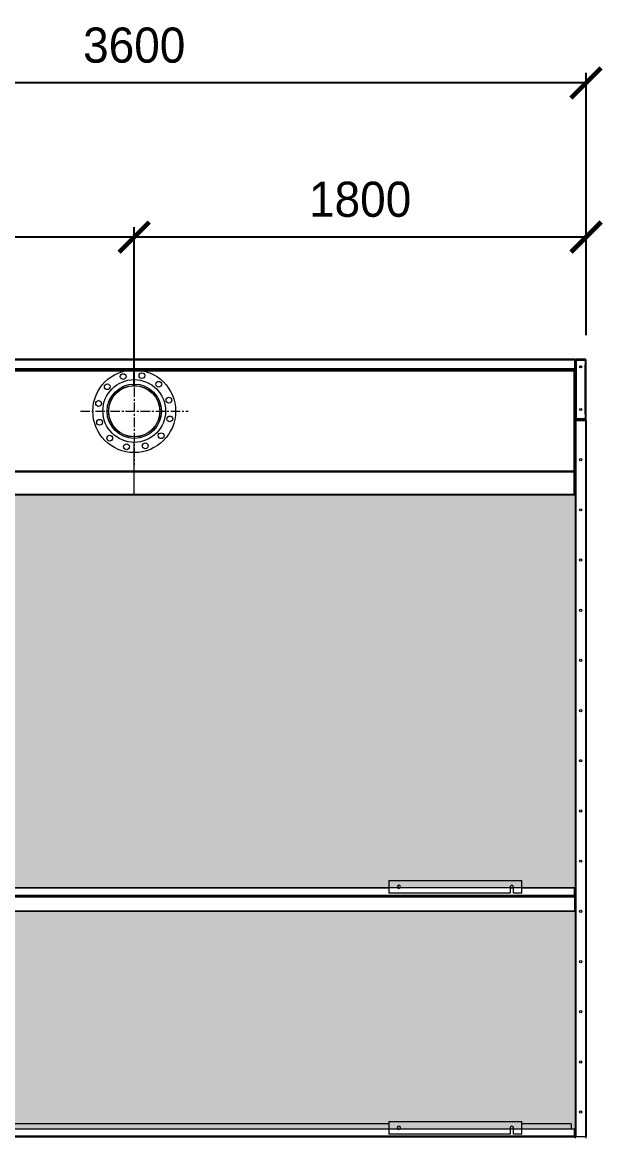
# Model space of a CAD drawing. Header units: millimetres. Extents: x 2113 to 34376, y 2901 to 25715.
# Drawn here: x 24544 to 26856, y 11365 to 15806 of the extents above; entities that cross this region are included whole.
import ezdxf

# ---------------------------------------------------------------- set-up
doc = ezdxf.new("R2010")
doc.units = ezdxf.units.MM
doc.linetypes.add('CENTER', pattern=[2, 1.25, -0.25, 0.25, -0.25])
doc.layers.add('center', color=1, linetype='CENTER')
doc.layers.add('냉각탑_dim', color=1, linetype='Continuous')
doc.styles.add('HY울릉도L', font='')
doc.styles.get('HY울릉도L').set_extended_font_data('HY울릉도L')
doc.dimstyles.new('성지DIM', dxfattribs={"dimtxt": 3.5, "dimasz": 3, "dimexe": 1, "dimexo": 2.5, "dimgap": 2, "dimtad": 1, "dimdec": 0, "dimzin": 3, "dimdsep": 46, "dimtxsty": 'HY울릉도L', "dimblk": 'ARCHTICK', "dimcen": -2, "dimclrd": 256, "dimclre": 256, "dimclrt": 7, "dimadec": 0, "dimazin": 0, "dimtfac": 1, "dimtdec": 0, "dimtofl": 0, "dimtmove": 0, "dimatfit": 3, "dimfxl": 1, "dimtolj": 1, "dimtzin": 0, "dimlwe": -1, "dimarcsym": 0})
pattern_1 = [(0, (-386509.562, -75698.475), (57.15, 32.9955677), [38.1, -76.2]), (120, (-386509.562, -75698.475), (-57.15, 32.995568), [38.1, -76.2]), (60, (-386509.562, -75698.475), (1e-07, 65.9911357), [-76.2, 38.1])]

# ---------------------------------------------------------------- blocks, each defined once
blk = doc.blocks.new('_ArchTick')
at = {"color": 0, "linetype": 'ByBlock', "const_width": 0.15}
blk.add_lwpolyline([(-0.5, -0.5), (0.5, 0.5)], dxfattribs=at)
blk = doc.blocks.new('*D479')
at = {"layer": 'Defpoints', "color": 0, "transparency": 16777216}
for p in [(23189.9, 14949.8), (23189.9, 14459.7), (24989.9, 14257.1)]:
    blk.add_point(p, dxfattribs=at)
at = {"layer": '냉각탑_dim', "transparency": 16777216}
for p, q in [((23189.9, 14559.7), (23189.9, 14989.8)), ((24989.9, 14357.1), (24989.9, 14989.8))]:
    blk.add_line(p, q, dxfattribs=at)
at = {"layer": '냉각탑_dim', "lineweight": -2, "transparency": 16777216}
blk.add_line((24989.9, 14949.8), (23189.9, 14949.8), dxfattribs=at)
at = {"layer": '냉각탑_dim', "lineweight": -2, "transparency": 16777216, "xscale": 120, "yscale": 120, "zscale": 120, "rotation": 180}
blk.add_blockref('_ArchTick', (23189.9, 14949.8), dxfattribs=at)
at = {"layer": '냉각탑_dim', "lineweight": -2, "transparency": 16777216, "xscale": 120, "yscale": 120, "zscale": 120}
blk.add_blockref('_ArchTick', (24989.9, 14949.8), dxfattribs=at)
at = {"layer": '냉각탑_dim', "color": 7, "transparency": 16777216, "insert": (24089.9, 15099.8), "char_height": 140, "attachment_point": 5, "style": 'HY울릉도L'}
blk.add_mtext('\\A1;1800', dxfattribs=at)
blk = doc.blocks.new('*D480')
at = {"layer": 'Defpoints', "color": 0, "transparency": 16777216}
for p in [(24989.9, 14949.8), (26789.9, 14460.2), (24989.9, 14257.1)]:
    blk.add_point(p, dxfattribs=at)
at = {"layer": '냉각탑_dim', "transparency": 16777216}
for p, q in [((24989.9, 14357.1), (24989.9, 14989.8)), ((26789.9, 14560.2), (26789.9, 14989.8))]:
    blk.add_line(p, q, dxfattribs=at)
at = {"layer": '냉각탑_dim', "lineweight": -2, "transparency": 16777216}
blk.add_line((26789.9, 14949.8), (24989.9, 14949.8), dxfattribs=at)
at = {"layer": '냉각탑_dim', "lineweight": -2, "transparency": 16777216, "xscale": 120, "yscale": 120, "zscale": 120, "rotation": 180}
blk.add_blockref('_ArchTick', (24989.9, 14949.8), dxfattribs=at)
at = {"layer": '냉각탑_dim', "lineweight": -2, "transparency": 16777216, "xscale": 120, "yscale": 120, "zscale": 120}
blk.add_blockref('_ArchTick', (26789.9, 14949.8), dxfattribs=at)
at = {"layer": '냉각탑_dim', "color": 7, "transparency": 16777216, "insert": (25889.9, 15099.8), "char_height": 140, "attachment_point": 5, "style": 'HY울릉도L'}
blk.add_mtext('\\A1;1800', dxfattribs=at)
blk = doc.blocks.new('*D488')
at = {"layer": 'Defpoints', "color": 0, "transparency": 16777216}
for p in [(23189.9, 15564.1), (23189.9, 14459.7), (26789.9, 14459.8)]:
    blk.add_point(p, dxfattribs=at)
at = {"layer": '냉각탑_dim', "transparency": 16777216}
for p, q in [((23189.9, 14559.7), (23189.9, 15604.1)), ((26789.9, 14559.8), (26789.9, 15604.1))]:
    blk.add_line(p, q, dxfattribs=at)
at = {"layer": '냉각탑_dim', "lineweight": -2, "transparency": 16777216}
blk.add_line((26789.9, 15564.1), (23189.9, 15564.1), dxfattribs=at)
at = {"layer": '냉각탑_dim', "lineweight": -2, "transparency": 16777216, "xscale": 120, "yscale": 120, "zscale": 120, "rotation": 180}
blk.add_blockref('_ArchTick', (23189.9, 15564.1), dxfattribs=at)
at = {"layer": '냉각탑_dim', "lineweight": -2, "transparency": 16777216, "xscale": 120, "yscale": 120, "zscale": 120}
blk.add_blockref('_ArchTick', (26789.9, 15564.1), dxfattribs=at)
at = {"layer": '냉각탑_dim', "color": 7, "transparency": 16777216, "insert": (24989.9, 15714.1), "char_height": 140, "attachment_point": 5, "style": 'HY울릉도L'}
blk.add_mtext('\\A1;3600', dxfattribs=at)
blk = doc.blocks.new('2')
at = {"lineweight": 20}
h = blk.add_hatch(dxfattribs=at)
h.set_pattern_fill('HONEY', scale=12)
h.set_pattern_definition(pattern_1)
h.paths.add_polyline_path([(26747.9, 12356.9), (26747.9, 13923.4), (23237.3, 13923.4), (23237.3, 12356.9)])
h = blk.add_hatch(dxfattribs=at)
h.set_pattern_fill('HONEY', scale=12)
h.set_pattern_definition(pattern_1)
h.paths.add_polyline_path([(23237.3, 12263.6), (23237.3, 11395.3), (26747.9, 11395.3), (26747.9, 12263.6)])
at = {"color": 7, "lineweight": 20}
for p, q in [((26744.2, 14459.7), (23235.6, 14459.7)), ((26742.5, 14463.1), (23237.3, 14463.1)), ((23235.6, 14426.5), (26744.2, 14426.5)), ((23235.6, 14423.1), (26744.2, 14423.1)), ((23237.3, 14421.1), (26742.5, 14421.1)), ((23237.3, 14417.7), (26742.5, 14417.7)), ((24783.9, 14421.5), (23445.5, 14421.5)), ((26709.3, 14421.5), (25195.9, 14421.5)), ((26747.9, 11367.9), (26747.9, 14290.1)), ((26750.7, 11366.5), (26750.7, 14225.1)), ((26788.7, 11366.5), (26788.7, 14219.7)), ((26791.5, 11366.5), (26791.5, 14219.7)), ((26747.9, 14016.8), (23237.3, 14016.8)), ((26747.9, 14013.5), (23237.3, 14013.5)), ((23229.1, 13923.4), (26747.9, 13923.4)), ((23231.9, 13926), (26747.9, 13926)), ((26004.3, 12355.3), (23235.5, 12355.3)), ((26004.3, 12356.9), (23239.9, 12356.9)), ((23235.3, 12328.2), (26744.5, 12328.2)), ((23235.3, 12320.9), (26744.5, 12320.9)), ((23236.7, 12325.1), (26743.1, 12325.1)), ((23236.7, 12323.4), (26743.1, 12323.4)), ((23235.3, 12263.6), (26744.5, 12263.6)), ((23235.3, 12263.4), (26744.5, 12263.4)), ((26744.5, 12263.3), (23235.3, 12263.3)), ((26004.3, 11416.9), (23239.9, 11416.9)), ((26004.3, 11395.3), (23235.5, 11395.3)), ((23235.3, 11368.2), (26744.5, 11368.2)), ((23236.7, 11365.1), (26743.1, 11365.1))]:
    blk.add_line(p, q, dxfattribs=at)
at = {"color": 7, "lineweight": 20, "ltscale": 0.000208336}
blk.add_line((26742.5, 14463.1), (26743, 14463.1), dxfattribs=at)
at = {"color": 7, "lineweight": 20, "ltscale": 2.9878e-05}
blk.add_line((26742.6, 14463.1), (26742.5, 14463.1), dxfattribs=at)
at = {"color": 7, "lineweight": 20, "ltscale": 1.24078e-05}
blk.add_line((26742.5, 14463.1), (26742.5, 14463.1), dxfattribs=at)
at = {"color": 7, "lineweight": 20, "ltscale": 7.39921e-06}
blk.add_line((26742.5, 14463.1), (26742.5, 14463.1), dxfattribs=at)
at = {"color": 7, "lineweight": 20, "ltscale": 1.55721e-05}
blk.add_line((26743, 14463.1), (26743, 14463.1), dxfattribs=at)
at = {"color": 7, "lineweight": 20, "ltscale": 0.000625116}
blk.add_line((26744.5, 14463.1), (26743, 14463.1), dxfattribs=at)
at = {"color": 7, "lineweight": 20, "ltscale": 0.001131}
blk.add_line((26744.2, 14462.4), (26744.2, 14459.7), dxfattribs=at)
at = {"color": 7, "lineweight": 20, "ltscale": 0.000414935}
for p, q in [((26744.2, 14461.4), (26744.9, 14462.1)), ((26746.9, 14462.1), (26746.2, 14461.4))]:
    blk.add_line(p, q, dxfattribs=at)
at = {"color": 7, "lineweight": 20, "ltscale": 0.013833}
blk.add_line((26744.2, 14459.7), (26744.2, 14426.5), dxfattribs=at)
at = {"color": 7, "lineweight": 20, "ltscale": 0.000708334}
blk.add_line((26744.2, 14459.7), (26745.9, 14459.7), dxfattribs=at)
at = {"color": 7, "lineweight": 20, "ltscale": 4.50677e-05}
blk.add_line((26744.6, 14463.1), (26744.5, 14463.1), dxfattribs=at)
at = {"color": 7, "lineweight": 20, "ltscale": 1.38381e-05}
blk.add_line((26744.5, 14463.1), (26744.5, 14463.1), dxfattribs=at)
at = {"color": 7, "lineweight": 20, "ltscale": 1.22548e-05}
blk.add_line((26744.5, 14463.1), (26744.5, 14463.1), dxfattribs=at)
at = {"color": 7, "lineweight": 20, "ltscale": 6.372e-06}
blk.add_line((26744.5, 14463.1), (26744.5, 14463.1), dxfattribs=at)
at = {"color": 7, "lineweight": 20, "ltscale": 1.23239e-05}
blk.add_line((26744.5, 14463.1), (26744.5, 14463.1), dxfattribs=at)
at = {"color": 7, "lineweight": 20, "ltscale": 0.000334243}
blk.add_line((26745.6, 14461.1), (26746.4, 14461.1), dxfattribs=at)
at = {"color": 7, "lineweight": 20, "ltscale": 0.014417}
blk.add_line((26745.9, 14425.1), (26745.9, 14459.7), dxfattribs=at)
at = {"color": 7, "lineweight": 20, "ltscale": 0.000125672}
blk.add_line((26746.1, 14461.1), (26746.4, 14461.1), dxfattribs=at)
at = {"color": 7, "lineweight": 20, "ltscale": 0.000547297}
blk.add_line((26746.2, 14462.4), (26746.2, 14461.1), dxfattribs=at)
at = {"color": 7, "lineweight": 20, "ltscale": 0.015}
blk.add_line((26746.4, 14461.1), (26746.4, 14425.1), dxfattribs=at)
at = {"color": 7, "lineweight": 20, "ltscale": 0.00062562}
blk.add_line((26747.9, 14459.7), (26746.4, 14459.7), dxfattribs=at)
at = {"color": 7, "lineweight": 20, "ltscale": 0.000331381}
blk.add_line((26747.1, 14462), (26747.6, 14461.4), dxfattribs=at)
at = {"color": 7, "lineweight": 20, "ltscale": 0.000379592}
blk.add_line((26747.5, 14461.4), (26748.4, 14461.4), dxfattribs=at)
at = {"color": 7, "lineweight": 20, "ltscale": 0.097167}
blk.add_line((26747.9, 14226.5), (26747.9, 14459.7), dxfattribs=at)
blk.add_line((26747.9, 14226.5), (26747.9, 14459.7), dxfattribs=at)
at = {"color": 7, "lineweight": 20, "ltscale": 0.000448698}
for p, q in [((26748.6, 14461.8), (26749.5, 14461.1)), ((26748.6, 14224.5), (26749.5, 14225.1))]:
    blk.add_line(p, q, dxfattribs=at)
at = {"color": 7, "lineweight": 20, "ltscale": 0.001002}
for p, q in [((26748.9, 14461.1), (26751.3, 14461.1)), ((26748.9, 14225.1), (26751.3, 14225.1))]:
    blk.add_line(p, q, dxfattribs=at)
at = {"color": 7, "lineweight": 20, "ltscale": 0.000832099}
blk.add_line((26751.3, 14463.1), (26749.3, 14463.1), dxfattribs=at)
at = {"color": 7, "lineweight": 20, "ltscale": 0.000271651}
blk.add_line((26749.3, 14463.1), (26749.3, 14462.5), dxfattribs=at)
at = {"color": 7, "lineweight": 20, "ltscale": 0.014667}
for p, q in [((26751.3, 14463.1), (26786.5, 14463.1)), ((26786.5, 14463.1), (26751.3, 14463.1)), ((26751.3, 14461.1), (26786.5, 14461.1)), ((26786.5, 14225.1), (26751.3, 14225.1)), ((26751.3, 14225.1), (26786.5, 14225.1)), ((26786.5, 14223.1), (26751.3, 14223.1))]:
    blk.add_line(p, q, dxfattribs=at)
at = {"color": 7, "lineweight": 20, "ltscale": 0.000375}
for p, q in [((26751.3, 14460.2), (26751.3, 14461.1)), ((26744.7, 14419.4), (26744.7, 14420.3)), ((26745.9, 14418.2), (26745.9, 14419.1)), ((26751.3, 14226), (26751.3, 14225.1)), ((26745.9, 14204), (26745.9, 14203.1)), ((26745.9, 11368.4), (26745.9, 11367.5))]:
    blk.add_line(p, q, dxfattribs=at)
at = {"color": 7, "lineweight": 20, "ltscale": 0.01525}
for p, q in [((26751.3, 14460.2), (26787.9, 14460.2)), ((26787.9, 14226), (26751.3, 14226))]:
    blk.add_line(p, q, dxfattribs=at)
at = {"color": 7, "lineweight": 20, "ltscale": 0.097583}
blk.add_line((26751.3, 14226), (26751.3, 14460.2), dxfattribs=at)
at = {"color": 7, "lineweight": 20, "ltscale": 0.000583263}
blk.add_line((26787.9, 14463.1), (26786.5, 14463.1), dxfattribs=at)
at = {"color": 7, "lineweight": 20, "ltscale": 0.000374085}
blk.add_line((26786.5, 14460.2), (26786.5, 14461.1), dxfattribs=at)
at = {"color": 7, "lineweight": 20, "ltscale": 0.081667}
for p, q in [((26786.5, 14245.1), (26786.5, 14441.1)), ((26789.9, 14245.1), (26789.9, 14441.1))]:
    blk.add_line(p, q, dxfattribs=at)
at = {"color": 7, "lineweight": 20, "ltscale": 0.000583333}
for p, q in [((26786.5, 14441.1), (26787.9, 14441.1)), ((26787.9, 14245.1), (26786.5, 14245.1)), ((26750.7, 11365.1), (26750.7, 11366.5)), ((26788.3, 11365.1), (26788.3, 11366.5))]:
    blk.add_line(p, q, dxfattribs=at)
at = {"color": 7, "lineweight": 20, "ltscale": 0.000127061}
blk.add_line((26787.9, 14463.1), (26787.9, 14462.8), dxfattribs=at)
at = {"color": 7, "lineweight": 20, "ltscale": 0.007958}
for p, q in [((26787.9, 14441.1), (26787.9, 14460.2)), ((26787.9, 14226), (26787.9, 14245.1))]:
    blk.add_line(p, q, dxfattribs=at)
at = {"color": 7, "lineweight": 20, "ltscale": 0.006917}
for p, q in [((26787.9, 14443.1), (26787.9, 14459.7)), ((26789.9, 14443.1), (26789.9, 14459.7)), ((26787.9, 14226.5), (26787.9, 14243.1)), ((26789.9, 14226.5), (26789.9, 14243.1))]:
    blk.add_line(p, q, dxfattribs=at)
at = {"color": 7, "lineweight": 20, "ltscale": 0.000833333}
for p, q in [((26789.9, 14443.1), (26787.9, 14443.1)), ((26789.9, 14441.1), (26787.9, 14441.1)), ((26745.9, 14419.4), (26743.9, 14419.4)), ((26745.9, 14417.7), (26743.9, 14417.7)), ((26789.9, 14243.1), (26787.9, 14243.1)), ((26789.9, 14243.1), (26787.9, 14243.1))]:
    blk.add_line(p, q, dxfattribs=at)
at = {"color": 7, "lineweight": 20, "ltscale": 0.00018978}
blk.add_line((26789.5, 14461.4), (26789.9, 14461.4), dxfattribs=at)
at = {"color": 7, "lineweight": 20, "ltscale": 0.000708455}
blk.add_line((26789.9, 14459.7), (26789.9, 14461.4), dxfattribs=at)
at = {"color": 7, "lineweight": 20, "ltscale": 0.000832424}
blk.add_line((26789.9, 14441.1), (26789.9, 14443.1), dxfattribs=at)
at = {"color": 7, "lineweight": 20, "ltscale": 0.00083348}
blk.add_line((24783.9, 14421.1), (24783.9, 14423.1), dxfattribs=at)
at = {"color": 7, "lineweight": 20, "ltscale": 0.001417}
for p, q in [((24989.9, 14417.7), (24989.9, 14421.1)), ((26742.5, 14417.7), (26742.5, 14421.1)), ((26742.5, 14417.7), (26745.9, 14417.7)), ((26744.2, 14426.5), (26744.2, 14423.1)), ((26789.9, 14245.1), (26786.5, 14245.1))]:
    blk.add_line(p, q, dxfattribs=at)
at = {"color": 7, "lineweight": 20, "ltscale": 0.014833}
blk.add_line((24989.9, 14382.1), (24989.9, 14417.7), dxfattribs=at)
at = {"color": 7, "lineweight": 20, "ltscale": 0.000833322}
blk.add_line((25195.9, 14423.1), (25195.9, 14421.1), dxfattribs=at)
at = {"color": 7, "lineweight": 20, "ltscale": 5.44556e-06}
blk.add_line((25862.5, 14421.1), (25862.5, 14421.1), dxfattribs=at)
at = {"color": 7, "lineweight": 20, "ltscale": 9.52936e-06}
blk.add_line((25862.5, 14421.1), (25862.5, 14421.1), dxfattribs=at)
at = {"color": 7, "lineweight": 20, "ltscale": 5.46643e-06}
blk.add_line((25870.8, 14421.1), (25870.8, 14421.1), dxfattribs=at)
at = {"color": 7, "lineweight": 20, "ltscale": 9.52935e-06}
blk.add_line((25870.8, 14421.1), (25870.8, 14421.1), dxfattribs=at)
at = {"color": 7, "lineweight": 20, "ltscale": 0.00067235}
blk.add_line((26709.3, 14421.5), (26709.3, 14423.1), dxfattribs=at)
at = {"color": 7, "lineweight": 20, "ltscale": 0.000160787}
blk.add_line((26709.3, 14421.1), (26709.3, 14421.5), dxfattribs=at)
at = {"color": 7, "lineweight": 20, "ltscale": 1.33962e-05}
blk.add_line((26741, 14421.1), (26741, 14421.1), dxfattribs=at)
at = {"color": 7, "lineweight": 20, "ltscale": 9.52934e-06}
blk.add_line((26741, 14421.1), (26741, 14421.1), dxfattribs=at)
at = {"color": 7, "lineweight": 20, "ltscale": 0.000708462}
blk.add_line((26744.2, 14421.1), (26742.5, 14421.1), dxfattribs=at)
at = {"color": 7, "lineweight": 20, "ltscale": 0.000166667}
blk.add_line((26742.5, 14420.3), (26742.9, 14420.3), dxfattribs=at)
at = {"color": 7, "lineweight": 20, "ltscale": 0.142705}
for p, q in [((26742.5, 13923.4), (26742.5, 14417.7)), ((26745.9, 13926), (26745.9, 14417.7))]:
    blk.add_line(p, q, dxfattribs=at)
at = {"color": 7, "lineweight": 20, "ltscale": 0.00075}
blk.add_line((26742.9, 14420.3), (26744.7, 14420.3), dxfattribs=at)
at = {"color": 7, "lineweight": 20, "ltscale": 0.000708333}
for p, q in [((26743.9, 14419.4), (26743.9, 14417.7)), ((26744.2, 14425.1), (26745.9, 14425.1)), ((26745.9, 14419.4), (26745.9, 14417.7)), ((25561.4, 12323.4), (25561.4, 12325.1)), ((25564.8, 12323.4), (25564.8, 12325.1)), ((25583, 12323.4), (25583, 12325.1)), ((25586.4, 12323.4), (25586.4, 12325.1)), ((26715.9, 12325.1), (26715.9, 12323.4)), ((26742.5, 12323.4), (26742.5, 12325.1))]:
    blk.add_line(p, q, dxfattribs=at)
at = {"color": 7, "lineweight": 20, "ltscale": 0.000874532}
blk.add_line((26744.2, 14423.2), (26744.2, 14421.1), dxfattribs=at)
at = {"color": 7, "lineweight": 20, "ltscale": 0.00083325}
blk.add_line((26746.2, 14423.1), (26744.2, 14423.1), dxfattribs=at)
at = {"color": 7, "lineweight": 20, "ltscale": 0.000333342}
blk.add_line((26744.2, 14421.1), (26744.2, 14420.3), dxfattribs=at)
at = {"color": 7, "lineweight": 20, "ltscale": 0.000708036}
blk.add_line((26744.2, 14421.1), (26745.9, 14421.1), dxfattribs=at)
at = {"color": 7, "lineweight": 20, "ltscale": 0.000208346}
blk.add_line((26745.9, 14425.1), (26746.4, 14425.1), dxfattribs=at)
at = {"color": 7, "lineweight": 20, "ltscale": 0.001543}
blk.add_line((26745.9, 14419.4), (26745.9, 14423.1), dxfattribs=at)
at = {"color": 7, "lineweight": 20, "ltscale": 1.27636e-06}
blk.add_line((26745.9, 14418.2), (26745.9, 14418.2), dxfattribs=at)
at = {"color": 7, "lineweight": 20, "ltscale": 0.000833337}
blk.add_line((26745.9, 14417.7), (26747.9, 14417.7), dxfattribs=at)
at = {"color": 7, "lineweight": 20, "ltscale": 0.000831268}
blk.add_line((26746.2, 14425.1), (26746.2, 14423.1), dxfattribs=at)
at = {"color": 7, "lineweight": 20, "ltscale": 0.000625612}
blk.add_line((26747.9, 14425.1), (26746.4, 14425.1), dxfattribs=at)
at = {"color": 7, "lineweight": 20, "ltscale": 0.000833465}
blk.add_line((26747.9, 14290.1), (26745.9, 14290.1), dxfattribs=at)
at = {"color": 7, "lineweight": 20, "ltscale": 0.00337}
for p, q in [((26747.9, 14218.4), (26747.9, 14226.5)), ((26747.9, 11359.8), (26747.9, 11367.9))]:
    blk.add_line(p, q, dxfattribs=at)
at = {"color": 7, "lineweight": 20, "ltscale": 0.000912135}
for p, q in [((26748.5, 14219.7), (26750.7, 14219.7)), ((26750.7, 11366.5), (26748.5, 11366.5))]:
    blk.add_line(p, q, dxfattribs=at)
at = {"color": 7, "lineweight": 20, "ltscale": 0.000341711}
for p, q in [((26748.7, 14220.3), (26749.3, 14219.7)), ((26745.1, 12326), (26744.5, 12326.5)), ((26745.1, 11366), (26744.5, 11366.5)), ((26748.7, 11366), (26749.3, 11366.5))]:
    blk.add_line(p, q, dxfattribs=at)
at = {"color": 7, "lineweight": 20, "ltscale": 0.000583334}
for p, q in [((26750.7, 14221.1), (26750.7, 14219.7)), ((26788.3, 14221.1), (26788.3, 14219.7)), ((26745.9, 12327.9), (26744.5, 12327.9)), ((26745.9, 12320.6), (26744.5, 12320.6)), ((26745.9, 11367.9), (26744.5, 11367.9))]:
    blk.add_line(p, q, dxfattribs=at)
at = {"color": 7, "lineweight": 20, "ltscale": 0.015667}
for p, q in [((26788.3, 14221.1), (26750.7, 14221.1)), ((26788.3, 11365.1), (26750.7, 11365.1))]:
    blk.add_line(p, q, dxfattribs=at)
at = {"color": 7, "lineweight": 20, "ltscale": 0.015833}
for p, q in [((26750.7, 14219.7), (26788.7, 14219.7)), ((26750.7, 11366.5), (26788.7, 11366.5))]:
    blk.add_line(p, q, dxfattribs=at)
at = {"color": 7, "lineweight": 20, "ltscale": 0.000832722}
for p, q in [((26751.3, 14221.1), (26751.3, 14223.1)), ((26786.5, 14221.1), (26786.5, 14223.1))]:
    blk.add_line(p, q, dxfattribs=at)
at = {"color": 7, "lineweight": 20, "ltscale": 0.000374998}
blk.add_line((26786.5, 14225.1), (26786.5, 14226), dxfattribs=at)
at = {"color": 7, "lineweight": 20, "ltscale": 0.001167}
for p, q in [((26788.7, 14219.7), (26791.5, 14219.7)), ((26788.7, 11366.5), (26791.5, 11366.5))]:
    blk.add_line(p, q, dxfattribs=at)
at = {"color": 7, "lineweight": 20, "ltscale": 0.000832419}
blk.add_line((26789.9, 14243.1), (26789.9, 14245.1), dxfattribs=at)
at = {"color": 7, "lineweight": 20, "ltscale": 0.002832}
for p, q in [((26789.9, 14219.7), (26789.9, 14226.5)), ((26789.9, 11359.7), (26789.9, 11366.5))]:
    blk.add_line(p, q, dxfattribs=at)
at = {"color": 7, "lineweight": 20, "ltscale": 0.024121}
blk.add_line((24989.9, 14074.2), (24989.9, 14132.1), dxfattribs=at)
at = {"color": 7, "lineweight": 20, "ltscale": 0.036483}
blk.add_line((24989.9, 13926), (24989.9, 14091.1), dxfattribs=at)
at = {"color": 7, "lineweight": 20, "ltscale": 0.001354}
blk.add_line((24989.9, 14016.8), (24989.9, 14013.5), dxfattribs=at)
at = {"color": 7, "lineweight": 20, "ltscale": 0.220833}
for p, q in [((26004.3, 12385.7), (26534.3, 12385.7)), ((26004.3, 11425.7), (26534.3, 11425.7))]:
    blk.add_line(p, q, dxfattribs=at)
at = {"color": 7, "lineweight": 20, "ltscale": 0.020754}
for p, q in [((26004.3, 12385.7), (26004.3, 12335.9)), ((26534.3, 12335.9), (26534.3, 12385.7)), ((26004.3, 11425.7), (26004.3, 11375.9)), ((26534.3, 11375.9), (26534.3, 11425.7))]:
    blk.add_line(p, q, dxfattribs=at)
at = {"color": 7, "lineweight": 20, "ltscale": 0.004285}
blk.add_line((26049.5, 12356.9), (26039.2, 12356.9), dxfattribs=at)
at = {"color": 7, "lineweight": 20, "ltscale": 0.002776}
blk.add_line((26047.6, 12355.3), (26041, 12355.3), dxfattribs=at)
at = {"color": 7, "lineweight": 20, "ltscale": 0.010377}
for p, q in [((26487.8, 12360.8), (26487.8, 12335.9)), ((26500.8, 12335.9), (26500.8, 12360.8)), ((26487.8, 11400.8), (26487.8, 11375.9)), ((26500.8, 11375.9), (26500.8, 11400.8))]:
    blk.add_line(p, q, dxfattribs=at)
at = {"color": 7, "lineweight": 20, "ltscale": 0.005417}
for p, q in [((26500.8, 12356.9), (26487.8, 12356.9)), ((26500.8, 12355.3), (26487.8, 12355.3)), ((26500.8, 11395.3), (26487.8, 11395.3))]:
    blk.add_line(p, q, dxfattribs=at)
at = {"color": 7, "lineweight": 20, "ltscale": 0.081917}
for p, q in [((26730.9, 12356.9), (26534.3, 12356.9)), ((26730.9, 11416.9), (26534.3, 11416.9))]:
    blk.add_line(p, q, dxfattribs=at)
at = {"color": 7, "lineweight": 20, "ltscale": 0.0875}
for p, q in [((26744.3, 12355.3), (26534.3, 12355.3)), ((26744.3, 11395.3), (26534.3, 11395.3))]:
    blk.add_line(p, q, dxfattribs=at)
at = {"color": 7, "lineweight": 20, "ltscale": 0.000666714}
blk.add_line((26730.9, 12356.9), (26730.9, 12355.3), dxfattribs=at)
at = {"color": 7, "lineweight": 20, "ltscale": 0.000666667}
blk.add_line((26745.9, 12357.1), (26744.3, 12357.1), dxfattribs=at)
at = {"color": 0, "lineweight": 20}
for p, q in [((26744.3, 12357.1), (26744.3, 12355.3)), ((26744.3, 12355.3), (26744.5, 12355.3))]:
    blk.add_line(p, q, dxfattribs=at)
at = {"color": 7, "lineweight": 20, "ltscale": 0.01129}
for p, q in [((26744.5, 12328.2), (26744.5, 12355.3)), ((26744.5, 11368.2), (26744.5, 11395.3))]:
    blk.add_line(p, q, dxfattribs=at)
at = {"color": 7, "lineweight": 20, "ltscale": 0.012167}
for p, q in [((26745.9, 12357.1), (26745.9, 12327.9)), ((26745.9, 12320.6), (26745.9, 12291.4))]:
    blk.add_line(p, q, dxfattribs=at)
at = {"color": 7, "lineweight": 20, "ltscale": 0.001028}
blk.add_line((24559.4, 12325.1), (24557.6, 12323.4), dxfattribs=at)
at = {"color": 7, "lineweight": 20, "ltscale": 0.001029}
for p, q in [((24571.8, 12323.4), (24573.6, 12325.1)), ((24579.4, 12323.4), (24581.2, 12325.1))]:
    blk.add_line(p, q, dxfattribs=at)
at = {"color": 7, "lineweight": 20, "ltscale": 0.000976837}
blk.add_line((25367.4, 12325.1), (25369, 12323.4), dxfattribs=at)
at = {"color": 7, "lineweight": 20, "ltscale": 0.000977023}
for p, q in [((25367.6, 12325.1), (25369.2, 12323.4)), ((25374.7, 12325.1), (25376.3, 12323.4)), ((25389.9, 12323.4), (25388.2, 12325.1)), ((25415.8, 12325.1), (25417.4, 12323.4)), ((25438.1, 12323.4), (25436.5, 12325.1))]:
    blk.add_line(p, q, dxfattribs=at)
at = {"color": 7, "lineweight": 20, "ltscale": 0.000976955}
blk.add_line((25431, 12323.4), (25429.3, 12325.1), dxfattribs=at)
at = {"color": 7, "lineweight": 20, "ltscale": 0.201458}
for p, q in [((26487.8, 12335.9), (26004.3, 12335.9)), ((26487.8, 12335.8), (26004.3, 12335.8)), ((26487.8, 11375.9), (26004.3, 11375.9)), ((26487.8, 11375.8), (26004.3, 11375.8))]:
    blk.add_line(p, q, dxfattribs=at)
at = {"color": 7, "lineweight": 20, "ltscale": 7.26298e-05}
for p, q in [((26004.3, 12335.9), (26004.3, 12335.8)), ((26487.8, 12335.9), (26487.8, 12335.8)), ((26500.8, 12335.9), (26500.8, 12335.8)), ((26534.3, 12335.9), (26534.3, 12335.8)), ((26004.3, 11375.9), (26004.3, 11375.8)), ((26487.8, 11375.9), (26487.8, 11375.8)), ((26500.8, 11375.9), (26500.8, 11375.8)), ((26534.3, 11375.9), (26534.3, 11375.8))]:
    blk.add_line(p, q, dxfattribs=at)
at = {"color": 7, "lineweight": 20, "ltscale": 0.013958}
for p, q in [((26534.3, 12335.9), (26500.8, 12335.9)), ((26534.3, 12335.8), (26500.8, 12335.8)), ((26534.3, 11375.9), (26500.8, 11375.9)), ((26534.3, 11375.8), (26500.8, 11375.8))]:
    blk.add_line(p, q, dxfattribs=at)
at = {"color": 7, "lineweight": 20, "ltscale": 4.81672e-06}
blk.add_line((26743.1, 12323.4), (26743.1, 12323.4), dxfattribs=at)
at = {"color": 7, "lineweight": 20, "ltscale": 0.00080569}
blk.add_line((26743.9, 12325.2), (26743.9, 12323.3), dxfattribs=at)
at = {"color": 7, "lineweight": 20, "ltscale": 0.000967409}
for p, q in [((26744.5, 12325.9), (26744.5, 12328.2)), ((26744.5, 11365.9), (26744.5, 11368.2))]:
    blk.add_line(p, q, dxfattribs=at)
at = {"color": 7, "lineweight": 20, "ltscale": 0.000849957}
blk.add_line((26744.5, 12322.9), (26744.5, 12320.9), dxfattribs=at)
at = {"color": 7, "lineweight": 20, "ltscale": 0.000341712}
blk.add_line((26745.1, 12322.6), (26744.5, 12322), dxfattribs=at)
at = {"color": 7, "lineweight": 20, "ltscale": 0.023877}
blk.add_line((26744.5, 12320.9), (26744.5, 12263.6), dxfattribs=at)
at = {"color": 7, "lineweight": 20, "ltscale": 0.003042}
blk.add_line((26745.9, 12327.9), (26745.9, 12320.6), dxfattribs=at)
at = {"color": 7, "lineweight": 20, "ltscale": 0.000583335}
blk.add_line((26745.9, 12291.4), (26744.5, 12291.4), dxfattribs=at)
at = {"color": 7, "lineweight": 20, "ltscale": 5.81038e-05}
blk.add_line((26744.5, 12263.3), (26744.5, 12263.6), dxfattribs=at)
at = {"color": 7, "lineweight": 20, "ltscale": 0.009}
blk.add_line((26730.9, 11416.9), (26730.9, 11395.3), dxfattribs=at)
at = {"color": 7, "lineweight": 20, "ltscale": 0.002765}
blk.add_line((26047.6, 11395.3), (26041, 11395.3), dxfattribs=at)
at = {"color": 7, "lineweight": 20, "ltscale": 0.000882011}
blk.add_line((26743.9, 11365.2), (26743.9, 11363.1), dxfattribs=at)
at = {"color": 7, "lineweight": 20, "ltscale": 0.003208}
blk.add_line((26745.9, 11367.9), (26745.9, 11360.2), dxfattribs=at)
at = {"color": 7, "lineweight": 20, "ltscale": 0.000833304}
blk.add_line((26786.5, 11363.1), (26786.5, 11365.1), dxfattribs=at)
at = {"color": 0, "lineweight": 20, "elevation": 0}
for points in [[(23237.3, 13923.4), (26747.9, 13923.4), (26747.9, 12356.9), (23237.3, 12356.9)], [(23237.3, 12263.6), (26747.9, 12263.6), (26747.9, 11395.3), (23237.3, 11395.3)]]:
    blk.add_lwpolyline(points, close=True, dxfattribs=at)
at = {"color": 7, "lineweight": 20}
for centre, radius in [((26768.9, 14433.1), 4.5), ((24989.9, 14256.1), 165), ((24945.7, 14394.2), 11.5), ((25020.7, 14397.8), 11.5), ((24989.9, 14257.1), 125), ((24882.6, 14353.6), 11.5), ((24989.9, 14256.1), 108.2), ((24989.9, 14256.1), 102.5), ((24989.9, 14256.1), 101.8), ((25087.4, 14363.5), 11.5), ((25128, 14300.3), 11.5), ((24848.2, 14286.9), 11.5), ((26768.9, 14263.1), 4.5), ((24851.8, 14211.9), 11.5), ((25131.6, 14225.4), 11.5), ((25097.2, 14158.6), 11.5), ((24892.4, 14148.8), 11.5), ((24959.2, 14114.4), 11.5), ((25034.1, 14118), 11.5), ((26768.9, 14063.1), 4.5), ((26768.9, 13863.1), 4.5), ((26768.9, 13663.1), 4.5), ((26768.9, 13463.1), 4.5), ((26768.9, 13263.1), 4.5), ((26768.9, 13063.1), 4.5), ((26768.9, 12863.1), 4.5), ((26768.9, 12663.1), 4.5), ((26768.9, 12463.1), 4.5), ((26768.9, 12263.1), 4.5), ((26768.9, 12063.1), 4.5), ((26768.9, 11863.1), 4.5), ((26768.9, 11663.1), 4.5), ((26768.9, 11463.1), 4.5)]:
    blk.add_circle(centre, radius, dxfattribs=at)
for centre, radius, start, end in [((24986, 14459.7), 3.4, 89.1059, 90), ((24994.3, 14459.7), 3.4, 90, 90.8941), ((25864.5, 14459.7), 3.4, 89.1059, 90), ((25872.8, 14459.7), 3.4, 90, 90.8941), ((26742.5, 14459.7), 3.4, 0, 90), ((26743, 14459.7), 3.4, 24.3157, 90), ((26744.5, 14459.7), 3.4, 0.702, 90), ((26749.3, 14459.7), 3.4, 90, 134.9998), ((26751.3, 14459.7), 3.4, 90, 180), ((26751.3, 14459.7), 3.4, 90, 180), ((26768.9, 14439.1), 4.5, 221.8143, 318.1832), ((26766.9, 14439.1), 3, 247.6973, 329.1521), ((26786.5, 14459.7), 3.4, 0, 90), ((26786.5, 14459.7), 3.4, 0, 90), ((26786.5, 14459.7), 1.4, 20.9248, 90), ((26743, 14426.5), 3.4, 290.6601, 335.6839), ((26742.5, 14426.5), 3.4, 300, 335.6837), ((26742.5, 14426.5), 3.4, 359.7733, 0), ((26744.5, 14426.5), 3.4, 300, 335.6837), ((26743, 14426.5), 3.4, 359.8044, 0), ((26751.3, 14226.5), 3.4, 180, 217.0589), ((26751.3, 14226.5), 3.4, 180, 270), ((26750.7, 14218.3), 2.8, 90, 180), ((26786.5, 14226.5), 3.4, 270, 0), ((26786.5, 14226.5), 1.4, 270, 339.0626), ((26786.5, 14226.5), 1.4, 270, 339.0751), ((26787.1, 14218.3), 2.8, 30, 64.6233), ((26743.1, 12327.9), 2.8, 270, 0), ((26743.1, 12320.6), 2.8, 0, 90), ((26743.1, 11367.9), 2.8, 270, 0), ((26750.7, 11367.9), 2.8, 180, 270), ((26787.1, 11367.9), 2.8, 295.3767, 330)]:
    blk.add_arc(centre, radius, start, end, dxfattribs=at)
for centre, major_axis, ratio, start_param, end_param in [((26743.1, 14417.7), (-2.8, 0), 0.965926, 3.858864, 4.104144), ((26742.5, 14209.3), (3.4, 0), 0.087156, 0, 0.006877), ((26044.3, 12360.8), (6.5, 0), 0.996195, 0, 3.141593), ((26044.3, 12360.7), (6.5, 0), 0.996195, 0.013467, 3.128141), ((26044.3, 12360.8), (6.5, 0), 0.996195, 3.141593, 6.283185), ((26494.3, 12360.8), (6.5, 0), 0.996195, 0, 3.141593), ((26494.3, 12360.7), (6.5, 0), 0.996195, 0, 3.141593), ((26044.3, 11400.8), (6.5, 0), 0.996195, 0, 3.141593), ((26044.3, 11400.7), (6.5, 0), 0.996195, 0.013467, 3.128141), ((26044.3, 11400.8), (6.5, 0), 0.996195, 3.141593, 6.283185), ((26494.3, 11400.8), (6.5, 0), 0.996195, 0, 3.141593), ((26494.3, 11400.7), (6.5, 0), 0.996195, 0, 3.141593)]:
    blk.add_ellipse(centre, major_axis=major_axis, ratio=ratio, start_param=start_param, end_param=end_param, dxfattribs=at)
for points in [[(26744.2, 14462.4), (26743.9, 14462.7), (26743.5, 14462.9), (26743.2, 14463.1), (26742.9, 14463.1), (26742.5, 14463.1)], [(26746.2, 14462.4), (26745.9, 14462.7), (26745.5, 14462.9), (26745.2, 14463.1), (26744.9, 14463.1), (26744.5, 14463.1)], [(26748.5, 14219.7), (26748.3, 14219.5), (26748.1, 14219.2), (26748, 14218.9), (26747.9, 14218.6), (26747.9, 14218.3)], [(26744.5, 12325.9), (26744.2, 12325.6), (26744, 12325.4), (26743.7, 12325.2), (26743.4, 12325.1), (26743.1, 12325.1)], [(26744.5, 12322.9), (26744.2, 12323.1), (26744, 12323.3), (26743.7, 12323.4), (26743.4, 12323.4), (26743.1, 12323.4)], [(26744.5, 11365.9), (26744.2, 11365.6), (26744, 11365.4), (26743.7, 11365.2), (26743.4, 11365.1), (26743.1, 11365.1)], [(26748.5, 11366.5), (26748.3, 11366.8), (26748.1, 11367.1), (26748, 11367.4), (26747.9, 11367.6), (26747.9, 11367.9)]]:
    blk.add_open_spline(points, degree=5, dxfattribs=at)
for points, knots in [([(26748.9, 14461.1), (26748.6, 14460.9), (26748.3, 14460.6), (26748.1, 14460.4), (26747.9, 14460.1), (26747.9, 14459.8), (26747.9, 14459.8), (26747.9, 14459.8), (26747.9, 14459.7)], [0, 0, 0, 0, 0, 0, 4.644554, 4.644554, 4.644554, 5.125492, 5.125492, 5.125492, 5.125492, 5.125492, 5.125492]), ([(26747.9, 14290.1), (26747.9, 14290.2), (26747.9, 14290.3), (26747.8, 14290.4), (26747.5, 14290.7), (26747.1, 14290.9), (26746.7, 14291.1), (26746.3, 14291.2), (26745.9, 14291.3)], [0, 0, 0, 0, 0, 0, 2.029663, 2.029663, 2.029663, 5.473953, 5.473953, 5.473953, 5.473953, 5.473953, 5.473953]), ([(26748.9, 14225.1), (26748.6, 14225.4), (26748.3, 14225.6), (26748.1, 14225.9), (26747.9, 14226.2), (26747.9, 14226.5), (26747.9, 14226.5), (26747.9, 14226.5), (26747.9, 14226.5)], [0, 0, 0, 0, 0, 0, 4.644554, 4.644554, 4.644554, 5.125492, 5.125492, 5.125492, 5.125492, 5.125492, 5.125492])]:
    blk.add_open_spline(points, degree=5, knots=knots, dxfattribs=at)
at = {"layer": 'center', "lineweight": 20, "ltscale": 30}
for p, q in [((24989.9, 14470.6), (24989.9, 14041.6)), ((24775.4, 14256.1), (25204.4, 14256.1))]:
    blk.add_line(p, q, dxfattribs=at)

msp = doc.modelspace()

# ---------------------------------------------------------------- block references
msp.add_blockref('2', (0, 0))

# ---------------------------------------------------------------- dimensions: what is measured, and where the dimension line sits
at = {"layer": '냉각탑_dim'}
for base, p1, p2, picture, middle in [((23189.9, 15564.1), (26789.9, 14459.8), (23189.9, 14459.7), '*D488', (24989.9, 15714.1)), ((23189.9, 14949.8), (24989.9, 14257.1), (23189.9, 14459.7), '*D479', (24089.9, 15099.8)), ((24989.9, 14949.8), (26789.9, 14460.2), (24989.9, 14257.1), '*D480', (25889.9, 15099.8))]:
    dim = msp.add_linear_dim(base=base, p1=p1, p2=p2, dimstyle='성지DIM', override={"dimscale": 40}, dxfattribs=at)
    dim.commit()
    dim.dimension.update_dxf_attribs({"geometry": picture, "text_midpoint": middle})

doc.saveas('drawing.dxf')
